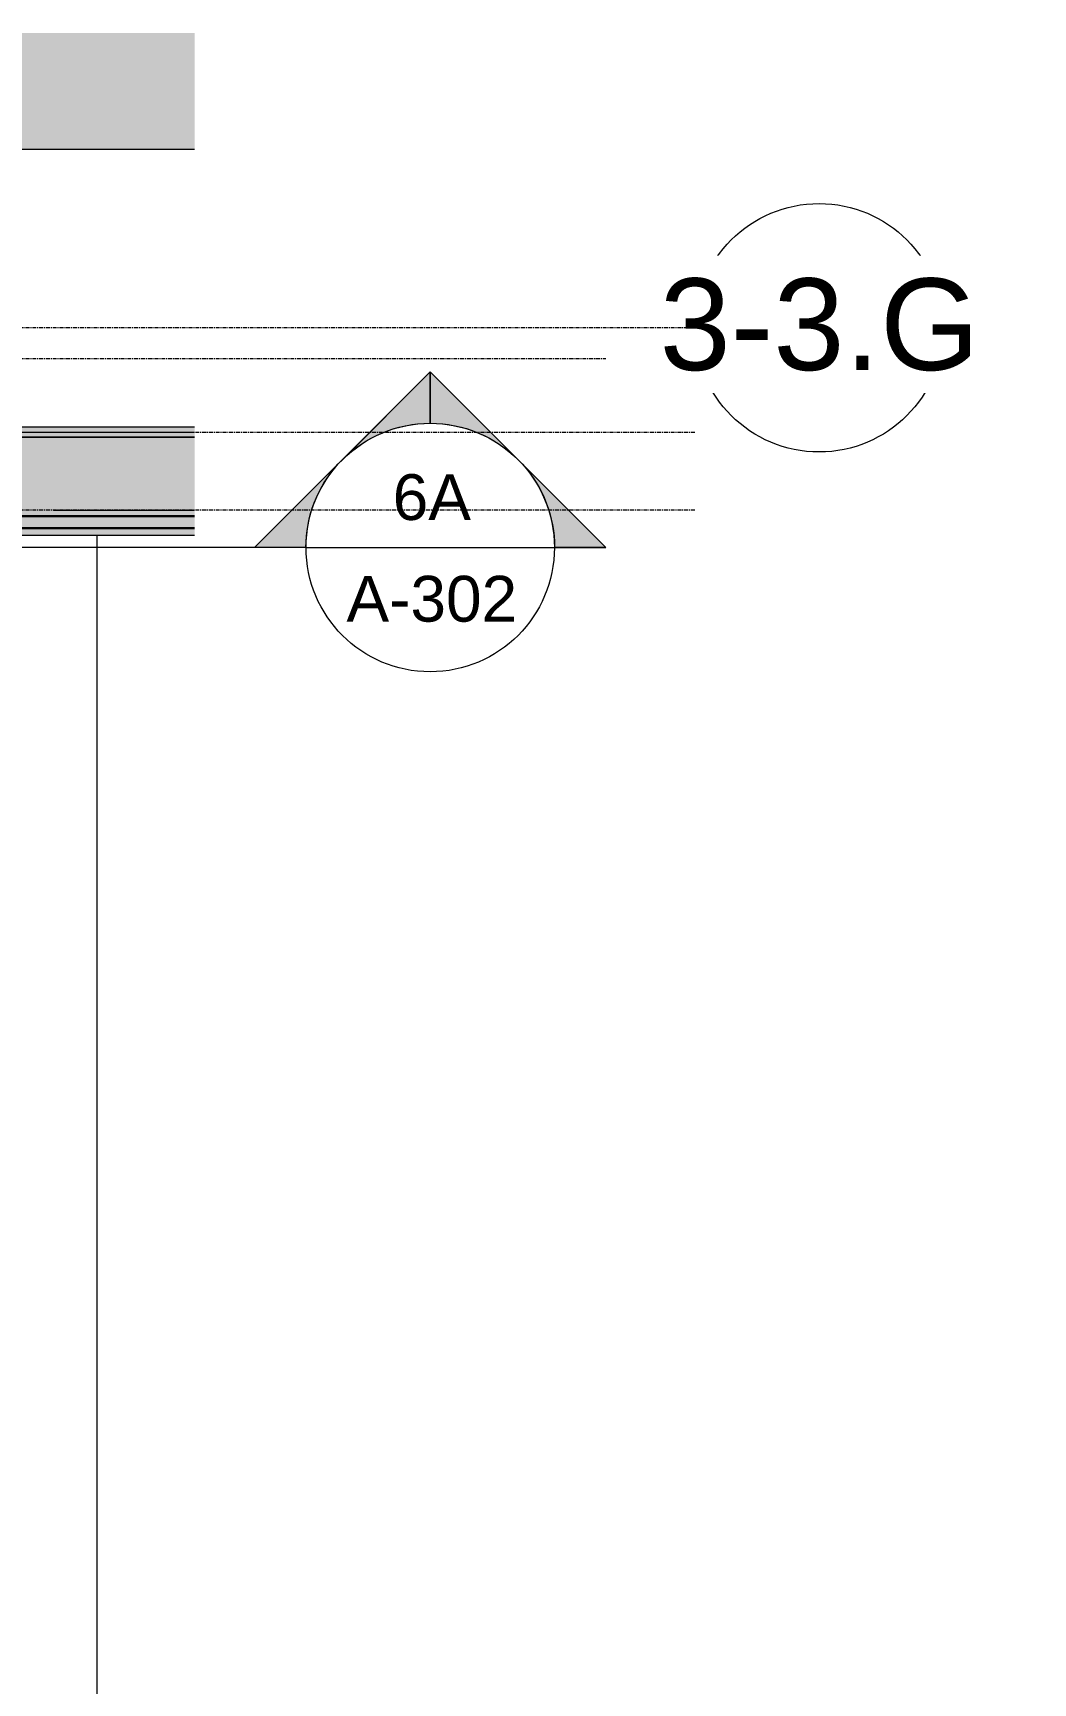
# Model space of a CAD drawing. Header units: inches. Extents: x 22781 to 29398, y -22943 to -22206.
# Drawn here: x 29268 to 29396.9, y -22520.6 to -22308.1 of the extents above; entities that cross this region are included whole.
import ezdxf

# ---------------------------------------------------------------- set-up
doc = ezdxf.new("R2010")
doc.units = ezdxf.units.IN
doc.header["$MEASUREMENT"] = 0
doc.linetypes.add('Grid Line 1_2_', pattern=[0.875, 0.5, -0.125, 0.125, -0.125])
for name, color, linetype, lineweight in [('06A -Roof_dwg', 45, 'Continuous', 9), ('12', 90, 'Continuous', 9), ('A-ROOF-PATT', 132, 'Continuous', 13), ('A-WALL', 113, 'Continuous', 13), ('G-ANNO-SYMB', 111, 'Continuous', 9), ('M-HVAC-DUCT', 70, 'Continuous', 13), ('S-BEAM', 12, 'Continuous', 13), ('S-GRID', 1, 'Continuous', 9), ('S-GRID-IDEN', 1, 'Continuous', 9)]:
    doc.layers.add(name, color=color, linetype=linetype, lineweight=lineweight)
doc.styles.add('Arial_2', font='arial.ttf', dxfattribs={"height": 11.802395})
doc.styles.add('Arial_3', font='arial.ttf', dxfattribs={"height": 5.901198})

# ---------------------------------------------------------------- blocks, each defined once
blk = doc.blocks.new('Girt_Z - 10_D-1732176-Roof Low - Callout 7')
at = {"layer": 'S-BEAM', "lineweight": 18}
for points in [[(22994.06, -22360.13), (22994.06, -22359.55), (22791.39, -22359.55), (22791.39, -22360.13), (22855.22, -22360.13)], [(22994.06, -22360.2), (22994.06, -22360.13), (22791.39, -22360.13), (22791.39, -22360.2), (22855.22, -22360.2)]]:
    blk.add_hatch(color=123, dxfattribs=at).paths.add_polyline_path(points, flags=0)
at = {"layer": 'S-BEAM', "color": 63, "lineweight": 18}
for p, q in [((22994.06, -22360.13), (22791.39, -22360.13)), ((22994.06, -22360.2), (22791.39, -22360.2)), ((22994.06, -22359.55), (22799.39, -22359.55))]:
    blk.add_line(p, q, dxfattribs=at)
blk = doc.blocks.new('06A -Roof_dwg-1773384-Roof Low - Callout 7')
at = {"layer": '12'}
blk.add_line((4.9676, -10.1827), (4.9676, -10.3011), dxfattribs=at)
blk = doc.blocks.new('Grid - Grid Head - Circle-14747-Roof Low - Callout 7')
at = {"layer": 'S-GRID-IDEN'}
blk.add_circle((0, 0), 0.25, dxfattribs=at)
blk = doc.blocks.new('Section - Section Head - Filled-1526-Roof Low - Callout 7')
at = {"layer": 'G-ANNO-SYMB'}
h = blk.add_hatch(color=256, dxfattribs=at)
edge = h.paths.add_edge_path(flags=0)
edge.add_line((-0.4268, 0.1768), (-0.25, 0.3536))
edge.add_line((-0.25, 0.3536), (-0.25, 0.25))
edge.add_arc((-0.25, 0), 0.25, 90, 135)
h = blk.add_hatch(color=256, dxfattribs=at)
edge = h.paths.add_edge_path(flags=0)
edge.add_arc((-0.25, 0), 0.25, 45, 90)
edge.add_line((-0.25, 0.25), (-0.25, 0.3536))
edge.add_line((-0.25, 0.3536), (-0.0732, 0.1768))
h = blk.add_hatch(color=256, dxfattribs=at)
edge = h.paths.add_edge_path(flags=0)
edge.add_arc((-0.25, 0), 0.2503, 137.9216, 180)
edge.add_line((-0.5003, 0), (-0.6036, 0))
edge.add_line((-0.6036, 0), (-0.4358, 0.1678))
h = blk.add_hatch(color=256, dxfattribs=at)
edge = h.paths.add_edge_path(flags=0)
edge.add_line((-0.0642, 0.1678), (0.1036, 0))
edge.add_line((0.1036, 0), (0.0003, 0))
edge.add_arc((-0.25, 0), 0.2503, 0, 42.0784)
for p, q in [((-0.25, 0.3536), (-0.6036, 0)), ((-0.25, 0.3536), (-0.4268, 0.1768)), ((-0.25, 0.3536), (0.1036, 0)), ((-0.25, 0.25), (-0.25, 0.3536)), ((-0.0732, 0.1768), (-0.25, 0.3536)), ((-0.25, 0.3536), (-0.25, 0.25)), ((-0.4358, 0.1678), (-0.6036, 0)), ((0.1036, 0), (-0.0642, 0.1678)), ((-0.6036, 0), (-0.5003, 0)), ((0.0003, 0), (0.1036, 0)), ((-0.5, 0), (-0.6036, 0)), ((0, 0), (0.1036, 0))]:
    blk.add_line(p, q, dxfattribs=at)
for radius, start, end in [(0.25, 360, 180), (0.25, 90, 135), (0.25, 45, 90), (0.2503, 137.9216, 180), (0.2503, 0, 42.0784), (0.25, 180, 360)]:
    blk.add_arc((-0.25, 0), radius, start, end, dxfattribs=at)

msp = doc.modelspace()

# ---------------------------------------------------------------- hatches: boundary and pattern name
at = {"layer": 'A-ROOF-PATT', "lineweight": 9}
h = msp.add_hatch(dxfattribs=at)
h.set_pattern_fill('FP_27', color=43, style=0, pattern_type=2)
h.set_pattern_definition([(90, (6295.109, -40.069), (-16.082, 1e-15), [])])
h.paths.add_polyline_path([(29288.8756, -22861.6153), (29288.8756, -22372.8028), (29105.9508, -22372.8028), (29105.9508, -22798.6153), (29072.9508, -22798.6153), (29072.9508, -22861.6153), (29150.0262, -22861.6153)], flags=0)
at = {"layer": 'A-WALL', "lineweight": 5}
h = msp.add_hatch(color=31, dxfattribs=at)
h.paths.add_polyline_path([(29288.8756, -22372.8028), (29288.8756, -22371.8776), (29081.1998, -22371.8776), (29081.1998, -22372.8028), (29150.0262, -22372.8028)], flags=0)
h.paths.add_polyline_path([(29150.0262, -22370.3028), (29288.8756, -22370.3028), (29288.8756, -22360.1977), (29086.2008, -22360.1977), (29086.2008, -22369.5528), (29081.1998, -22369.5528), (29081.1998, -22370.3028), (29115.3139, -22370.3028)], flags=0)
h.paths.add_polyline_path([(29150.0262, -22359.5529), (29288.8756, -22359.5529), (29288.8756, -22358.8028), (29090.5007, -22358.8028), (29090.5479, -22358.9167), (29091.0368, -22359.1192), (29094.2008, -22359.1192), (29094.2008, -22359.5529), (29132.6701, -22359.5529)], flags=0)
h.paths.add_polyline_path([(29089.3649, -22359.1192), (29089.8538, -22358.9167), (29089.901, -22358.8028), (29086.2008, -22358.8028), (29086.2008, -22359.1192)], flags=0)
at = {"layer": 'A-WALL', "lineweight": 30, "transparency": 33554649}
msp.add_hatch(color=121, dxfattribs=at).paths.add_polyline_path([(29115.3139, -22371.8776), (29288.8756, -22371.8776), (29288.8756, -22370.3028), (29076.2633, -22370.3028), (29076.2633, -22371.8776), (29080.6016, -22371.8776)], flags=0)
at = {"layer": 'A-WALL', "lineweight": 5}
msp.add_hatch(color=31, dxfattribs=at).paths.add_polyline_path([(29115.3139, -22371.8776), (29288.8756, -22371.8776), (29288.8756, -22370.3028), (29081.1998, -22370.3028), (29081.1998, -22371.8776), (29086.2008, -22371.8776)], flags=0)
at = {"layer": 'M-HVAC-DUCT', "lineweight": 5}
msp.add_hatch(color=1, dxfattribs=at).paths.add_polyline_path([(29288.8756, -22323.0528), (29288.8756, -22308.0945), (29200.804, -22308.0945), (29200.804, -22323.0528)], flags=0)

# ---------------------------------------------------------------- linework, layer by layer
at = {"layer": 'A-WALL', "color": 63, "lineweight": 18}
for p, q in [((29090.5007, -22358.8028), (29288.8756, -22358.8028)), ((29288.8756, -22372.8028), (29081.1998, -22372.8028))]:
    msp.add_line(p, q, dxfattribs=at)
at = {"layer": 'A-WALL', "color": 250, "lineweight": 30}
for p, q in [((29288.8756, -22370.3028), (29076.2633, -22370.3028)), ((29076.2633, -22371.8776), (29288.8756, -22371.8776))]:
    msp.add_line(p, q, dxfattribs=at)
at = {"layer": 'G-ANNO-SYMB'}
for q in [(28235.2696, -22374.357), (29335.2323, -22374.357)]:
    msp.add_line((29303.2323, -22374.357), q, dxfattribs=at)
at = {"layer": 'M-HVAC-DUCT', "color": 63, "lineweight": 18}
msp.add_line((29200.804, -22323.0528), (29288.8756, -22323.0528), dxfattribs=at)
at = {"layer": 'S-GRID', "linetype": 'Grid Line 1_2_'}
for p, q in [((29353.3396, -22350.0528), (28145.6334, -22350.0528)), ((29353.3396, -22359.5528), (28113.6334, -22359.5528)), ((29353.3396, -22359.5528), (28113.6334, -22359.5528)), ((29353.3396, -22369.5528), (28145.6334, -22369.5528))]:
    msp.add_line(p, q, dxfattribs=at)

# ---------------------------------------------------------------- block references
at = {"layer": '06A -Roof_dwg', "color": 90, "xscale": 153.6002126401438, "yscale": 153.6002126401438, "zscale": 153.6002126401438, "rotation": 89.99999999999991}
msp.add_blockref('06A -Roof_dwg-1773384-Roof Low - Callout 7', (27706.6208, -23132.5749), dxfattribs=at)
at = {"layer": 'S-BEAM', "color": 63, "lineweight": 18}
msp.add_blockref('Girt_Z - 10_D-1732176-Roof Low - Callout 7', (6294.8106, 0), dxfattribs=at)
at = {"layer": 'S-GRID-IDEN', "xscale": 63.99999999999997, "yscale": 63.99999999999997, "zscale": 63.99999999999997, "rotation": 89.99999999999974}
msp.add_blockref('Grid - Grid Head - Circle-14747-Roof Low - Callout 7', (29369.3396, -22346.0528), dxfattribs=at)

# ---------------------------------------------------------------- texts
at = {"layer": 'G-ANNO-SYMB', "char_height": 5.9012, "attachment_point": 2, "line_spacing_factor": 0.938532, "style": 'Arial_3'}
for s, insert, width in [('6A', (29319.4372, -22364.9109), 12.024), ('A-302', (29319.4372, -22378.0017), 26.208)]:
    msp.add_mtext(s, dxfattribs=dict(at, insert=insert, width=width))

# ---------------------------------------------------------------- next in the draw order: texts
at = {"layer": 'S-GRID-IDEN', "insert": (29369.4046, -22339.6996), "char_height": 11.8024, "width": 49.104, "attachment_point": 2, "line_spacing_factor": 0.938532, "style": 'Arial_2', "bg_fill": 3, "box_fill_scale": 1.25, "bg_fill_color": 0, "bg_fill_transparency": 0}
msp.add_mtext('3-3.G', dxfattribs=at)

# ---------------------------------------------------------------- next in the draw order: linework, layer by layer
at = {"layer": 'S-GRID', "linetype": 'Grid Line 1_2_'}
msp.add_line((29353.3396, -22346.0528), (28145.6334, -22346.0528), dxfattribs=at)

# ---------------------------------------------------------------- next in the draw order: block references
at = {"layer": 'G-ANNO-SYMB', "extrusion": (0, 0, -1), "xscale": 63.99999999999997, "yscale": 63.99999999999997, "zscale": 63.99999999999997}
msp.add_blockref('Section - Section Head - Filled-1526-Roof Low - Callout 7', (-29303.2323, -22374.357), dxfattribs=at)

doc.saveas('drawing.dxf')
